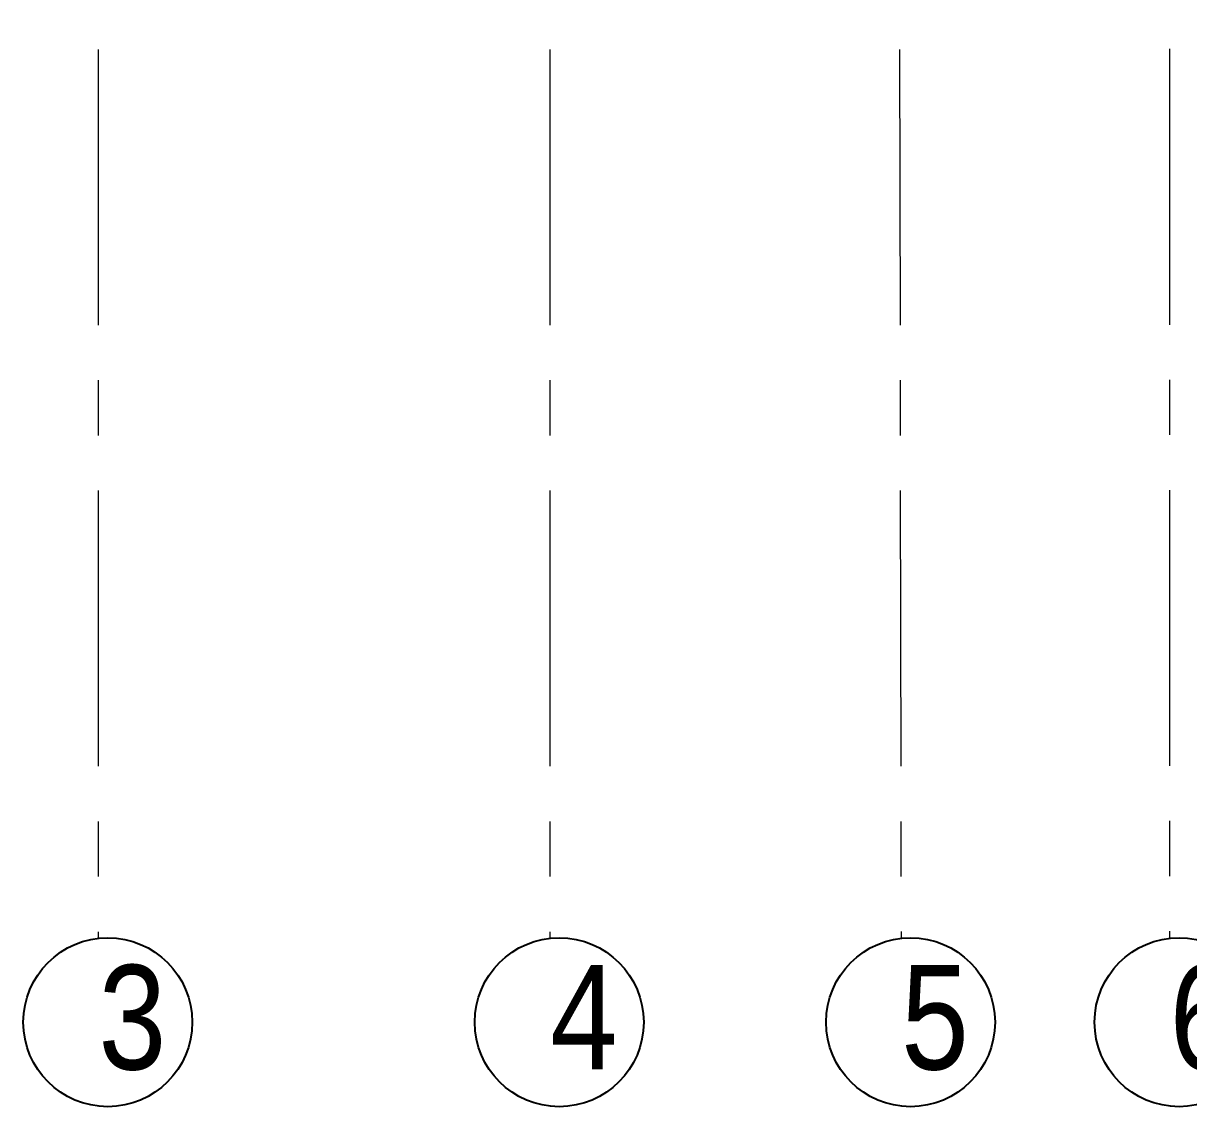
# Model space of a CAD drawing. Header units: millimetres. Extents: x -689206 to 4969298, y -1019800 to 703299.
# Drawn here: x 128986 to 138380, y -751658 to -742925 of the extents above; entities that cross this region are included whole.
import ezdxf

# ---------------------------------------------------------------- set-up
doc = ezdxf.new("R2010")
doc.units = ezdxf.units.MM
doc.linetypes.add('осеваяX2', pattern=[101.6, 63.5, -12.7, 12.7, -12.7])
doc.layers.add('РАЗМЕРЫ', color=7, linetype='Continuous', lineweight=9)
doc.layers.add('стены', color=7, linetype='Continuous', lineweight=20)
doc.layers.add('сетка', color=104, linetype='Continuous')
doc.styles.add('Аннотативный', font='isocteur.ttf', dxfattribs={"width": 0.7, "height": 250})

msp = doc.modelspace()

# ---------------------------------------------------------------- linework, layer by layer
at = {"layer": 'РАЗМЕРЫ', "linetype": 'осеваяX2', "lineweight": 5, "ltscale": 35}
for p, q in [((129589.7, -700463.5), (129589.7, -750301.3)), ((135981.2, -700463.5), (136061.2, -750301.3)), ((138225.2, -700459.9), (138225.2, -750301.3))]:
    msp.add_line(p, q, dxfattribs=at)
at = {"layer": 'сетка', "color": 0}
for centre in [(129666.6, -750977.6), (133306, -750977.6), (136138.1, -750977.6), (138302.1, -750977.6)]:
    msp.add_circle(centre, 680.7, dxfattribs=at)
at = {"layer": 'стены', "linetype": 'осеваяX2', "lineweight": 5, "ltscale": 35}
msp.add_line((133229.1, -700463.5), (133229.1, -750301.3), dxfattribs=at)

# ---------------------------------------------------------------- texts
at = {"layer": 'РАЗМЕРЫ', "lineweight": 5, "ltscale": 35, "char_height": 841.3, "width": 7009.377, "attachment_point": 1, "style": 'Аннотативный'}
for s, insert in [('3', (129567.8, -750516.6)), ('4', (133207.1, -750516.6)), ('5', (136039.3, -750516.6)), ('6', (138203.2, -750516.6))]:
    msp.add_mtext(s, dxfattribs=dict(at, insert=insert))

doc.saveas('drawing.dxf')
